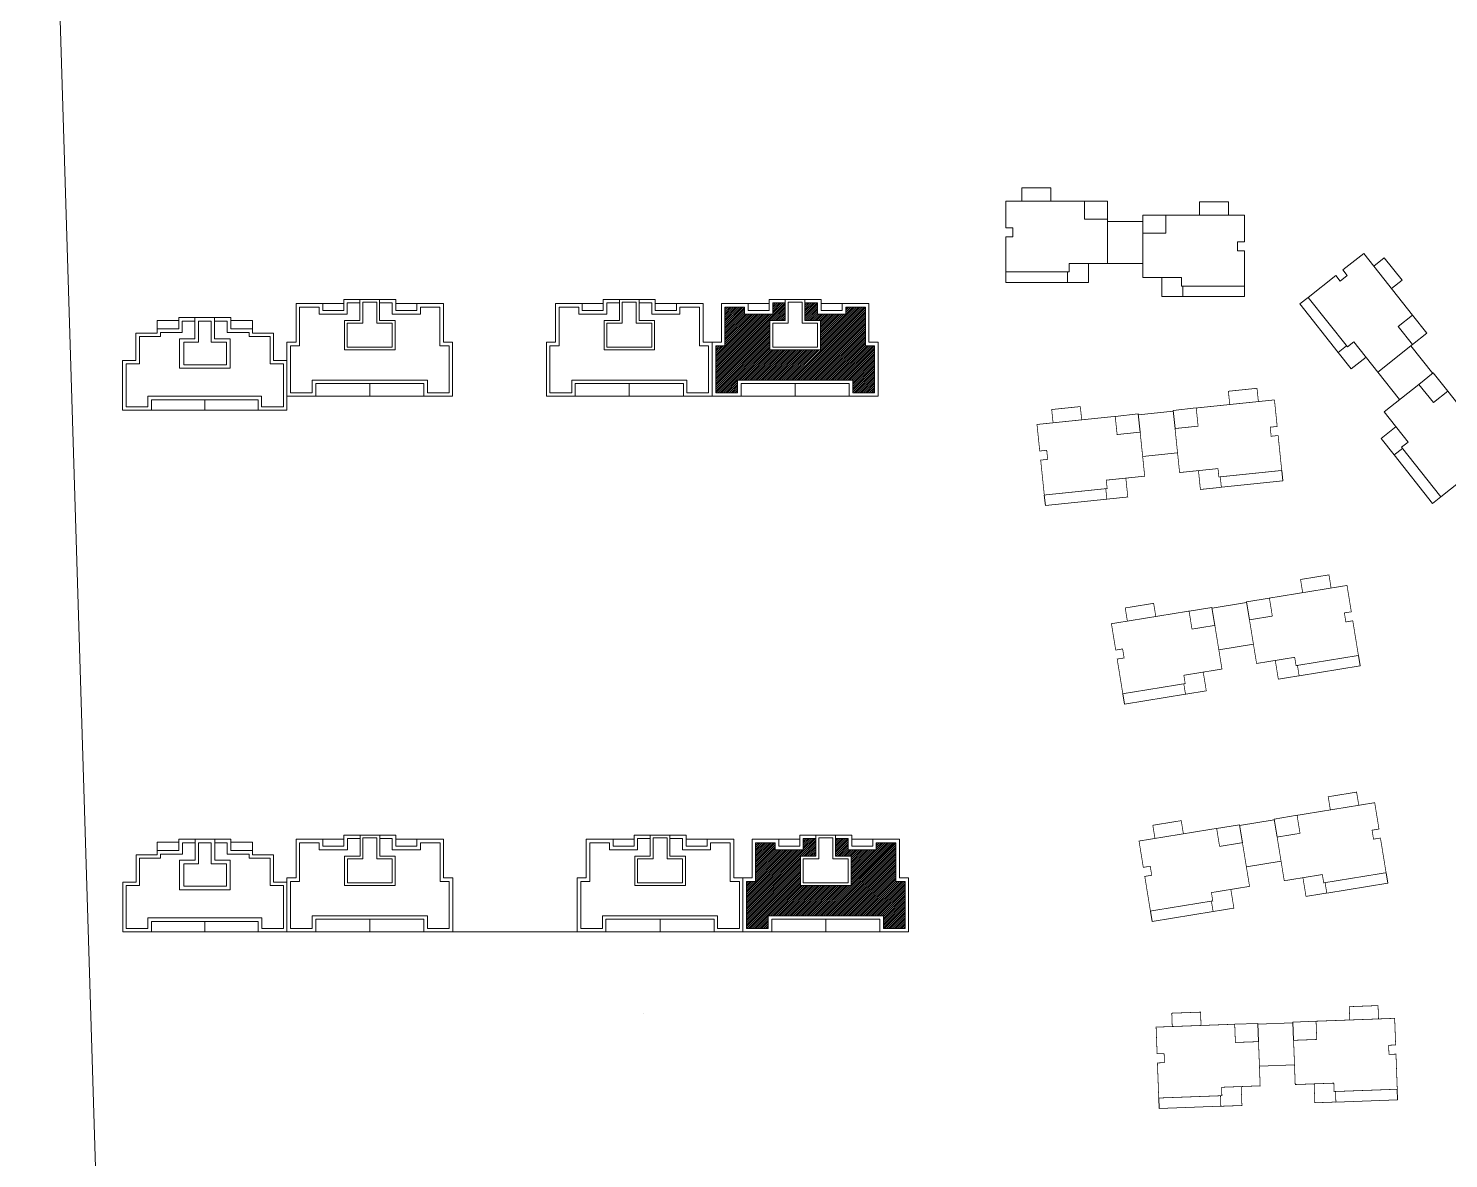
# Model space of a CAD drawing. Extents: x 195225 to 258225, y 4041 to 48538.
# Drawn here: x 198582 to 200604, y 11721 to 13330 of the extents above; entities that cross this region are included whole.
import ezdxf

# ---------------------------------------------------------------- set-up
doc = ezdxf.new("R2010")
doc.units = 0
doc.header["$LTSCALE"] = 1000
doc.header["$MEASUREMENT"] = 0
for name, color, linetype, lineweight in [('140', 2, 'Continuous', 5), ('DingDianTu', 5, 'Continuous', 0), ('s2', 1, 'Continuous', 5)]:
    doc.layers.add(name, color=color, linetype=linetype, lineweight=lineweight)

# ---------------------------------------------------------------- blocks, each defined once
blk = doc.blocks.new('dafasfd')
at = {"layer": 'DingDianTu', "color": 7}
for points in [[(36368038, 16363912), (36371127, 16365074), (36372042, 16362641)], [(36369878, 16352210), (36361642, 16349110), (36361113, 16350514)]]:
    blk.add_lwpolyline(points, dxfattribs=at)
at = {"layer": 'DingDianTu', "color": 7, "const_width": 100}
blk.add_lwpolyline([(36368038, 16363912), (36368954, 16361479), (36372042, 16362641), (36374261, 16356745), (36369114, 16354807), (36369537, 16353684), (36361113, 16350514), (36359352, 16355194), (36360288, 16355546), (36359830, 16356763), (36358894, 16356410), (36357556, 16359967)], close=True, dxfattribs=at)
for points in [[(36363546, 16362221), (36362876, 16363999), (36359039, 16362555), (36359708, 16360777)], [(36371734, 16355794), (36372686, 16353267), (36369878, 16352210), (36369350, 16353614)]]:
    blk.add_lwpolyline(points, dxfattribs=at)
blk = doc.blocks.new('*E58')
at = {"layer": 'DingDianTu', "color": 252, "xscale": 0.001000002024510444, "yscale": 0.001000000163912773, "zscale": 0.001, "rotation": 339.3761177849276}
blk.add_blockref('dafasfd', (22613, -20413), dxfattribs=at)
blk = doc.blocks.new('*E47')
at = {"layer": 'DingDianTu', "color": 7, "xscale": 0.001000002024510444, "yscale": 0.001000000163912773, "zscale": 0.001, "rotation": 339.3761177849276}
blk.add_blockref('dafasfd', (22612.58, -20413.34), dxfattribs=at)
blk = doc.blocks.new('*E46')
at = {"layer": 'DingDianTu', "color": 7, "xscale": 0.001000002024510444, "yscale": 0.001000000163912773, "zscale": 0.001, "rotation": 339.3761177849276}
blk.add_blockref('dafasfd', (22612.58, -20413.34), dxfattribs=at)
blk = doc.blocks.new('*E45')
at = {"layer": 'DingDianTu', "color": 7, "xscale": 0.001000002024510444, "yscale": 0.001000000163912773, "zscale": 0.001, "rotation": 339.3761177849276}
blk.add_blockref('dafasfd', (22612.58, -20413.34), dxfattribs=at)
blk = doc.blocks.new('*E44')
at = {"layer": 'DingDianTu', "color": 7, "xscale": 0.001000002024510444, "yscale": 0.001000000163912773, "zscale": 0.001, "rotation": 339.3761177849276}
blk.add_blockref('dafasfd', (22612.58, -20413.34), dxfattribs=at)
blk = doc.blocks.new('*E43')
at = {"layer": 'DingDianTu', "color": 7, "xscale": 0.001000002024510444, "yscale": 0.001000000163912773, "zscale": 0.001, "rotation": 339.3761177849276}
blk.add_blockref('dafasfd', (22612.58, -20413.34), dxfattribs=at)
blk = doc.blocks.new('*E42')
at = {"layer": 'DingDianTu', "color": 7, "xscale": 0.001000002024510444, "yscale": 0.001000000163912773, "zscale": 0.001, "rotation": 339.3761177849276}
blk.add_blockref('dafasfd', (22612.58, -20413.34), dxfattribs=at)
blk = doc.blocks.new('*E41')
at = {"layer": 'DingDianTu', "color": 7, "xscale": 0.001000002024510444, "yscale": 0.001000000163912773, "zscale": 0.001, "rotation": 339.3761177849276}
blk.add_blockref('dafasfd', (22612.58, -20413.34), dxfattribs=at)
blk = doc.blocks.new('*E40')
at = {"layer": 'DingDianTu', "color": 7, "xscale": 0.001000002024510444, "yscale": 0.001000000163912773, "zscale": 0.001, "rotation": 339.3761177849276}
blk.add_blockref('dafasfd', (22612.58, -20413.34), dxfattribs=at)

msp = doc.modelspace()

# ---------------------------------------------------------------- hatches: boundary and pattern name
at = {"layer": 's2', "linetype": 'ByBlock'}
h = msp.add_hatch(dxfattribs=at)
h.set_pattern_fill('ANSI31', color=256, scale=1.2, style=0)
h.set_pattern_definition([(45, (161748.326, 39799.162), (-1.34703842, 1.34703842), [])])
h.paths.add_polyline_path([(199786.6, 12878), (199773.6, 12878), (199773.6, 12933), (199745.6, 12933), (199745.6, 12923), (199705.6, 12923), (199705.6, 12939), (199687.6, 12939), (199687.6, 12914), (199709.6, 12914), (199709.6, 12872), (199637.6, 12872), (199637.6, 12914), (199659.6, 12914), (199659.6, 12939), (199641.6, 12939), (199641.6, 12923), (199601.6, 12923), (199601.6, 12933), (199573.6, 12933), (199573.6, 12878), (199560.6, 12878), (199560.6, 12811), (199591.6, 12811), (199591.6, 12829), (199673.6, 12829), (199755.6, 12829), (199755.6, 12811), (199786.6, 12811)])
h = msp.add_hatch(dxfattribs=at)
h.set_pattern_fill('ANSI31', color=256, scale=1.2, style=0)
h.set_pattern_definition([(45, (161791.8904, 39036.5065), (-1.34703842, 1.34703842), [])])
h.paths.add_polyline_path([(199830.2, 12115.3), (199817.2, 12115.3), (199817.2, 12170.3), (199789.2, 12170.3), (199789.2, 12160.3), (199749.2, 12160.3), (199749.2, 12176.3), (199731.2, 12176.3), (199731.2, 12151.3), (199753.2, 12151.3), (199753.2, 12109.3), (199681.2, 12109.3), (199681.2, 12151.3), (199703.2, 12151.3), (199703.2, 12176.3), (199685.2, 12176.3), (199685.2, 12160.3), (199645.2, 12160.3), (199645.2, 12170.3), (199617.2, 12170.3), (199617.2, 12115.3), (199604.2, 12115.3), (199604.2, 12048.3), (199635.2, 12048.3), (199635.2, 12066.3), (199717.2, 12066.3), (199799.2, 12066.3), (199799.2, 12048.3), (199830.2, 12048.3)])

# ---------------------------------------------------------------- linework, layer by layer
at = {"layer": '140', "color": 7}
for p, q in [((198581.6, 14804.3), (198719.8, 10332.1)), ((199996.6, 13103), (199996.6, 13084)), ((200037.6, 13103), (199996.6, 13103)), ((200037.6, 13084), (200037.6, 13103)), ((199973.6, 13084), (200085.6, 13084)), ((199973.6, 13046), (199973.6, 13084)), ((200085.6, 13084), (200118.6, 13084)), ((200085.6, 13084), (200085.6, 13058)), ((200118.6, 13084), (200118.6, 13058)), ((200249.6, 13083), (200290.6, 13083)), ((200249.6, 13064), (200249.6, 13083)), ((200290.6, 13083), (200290.6, 13064)), ((199983.6, 13046), (199973.6, 13046)), ((199983.6, 13033), (199983.6, 13046)), ((200085.6, 13058), (200118.6, 13058)), ((200118.6, 13058), (200118.6, 12995)), ((200168.6, 13055), (200118.6, 13055)), ((200168.6, 13064), (200168.6, 13038)), ((200201.6, 13064), (200168.6, 13064)), ((200313.6, 13064), (200201.6, 13064)), ((200201.6, 13064), (200201.6, 13038)), ((200313.6, 13026), (200313.6, 13064)), ((199973.6, 13033), (199983.6, 13033)), ((199973.6, 12983), (199973.6, 13033)), ((200168.6, 13038), (200168.6, 12975)), ((200201.6, 13038), (200168.6, 13038)), ((200303.6, 13026), (200313.6, 13026)), ((200303.6, 13013), (200303.6, 13026)), ((200313.6, 13013), (200303.6, 13013)), ((200313.6, 12963), (200313.6, 13013)), ((200453.6, 12985.9), (200483.4, 13009.5)), ((200483.4, 13009.5), (200552.9, 12921.6)), ((200063.6, 12995), (200063.6, 12983)), ((200118.6, 12995), (200063.6, 12995)), ((200091.6, 12995), (200091.6, 12968)), ((200168.6, 12995), (200118.6, 12995)), ((200459.8, 12978), (200453.6, 12985.9)), ((200512.5, 13003.2), (200497.6, 12991.4)), ((200538, 12971.1), (200512.5, 13003.2)), ((199973.6, 12968), (199973.6, 12983)), ((200063.6, 12983), (199973.6, 12983)), ((200061.6, 12968), (199973.6, 12968)), ((200061.6, 12968), (200061.6, 12983)), ((200091.6, 12968), (200061.6, 12968)), ((200168.6, 12975), (200223.6, 12975)), ((200195.6, 12975), (200195.6, 12948)), ((200223.6, 12975), (200223.6, 12963)), ((200404.2, 12946.8), (200443.4, 12977.8)), ((200443.4, 12977.8), (200449.6, 12970)), ((200449.6, 12970), (200459.8, 12978)), ((200523.1, 12959.3), (200538, 12971.1)), ((200195.6, 12948), (200225.6, 12948)), ((200223.6, 12963), (200313.6, 12963)), ((200225.6, 12948), (200225.6, 12963)), ((200225.6, 12948), (200313.6, 12948)), ((200313.6, 12948), (200313.6, 12963)), ((200392.4, 12937.5), (200404.2, 12946.8)), ((200460, 12876.2), (200404.2, 12946.8)), ((198962.8, 12883), (198962.8, 12938)), ((198962.8, 12938), (199000.8, 12938)), ((198967.8, 12878), (198967.8, 12933)), ((198967.8, 12933), (198995.8, 12933)), ((198995.8, 12933), (198995.8, 12923)), ((198998.8, 12938), (199000.8, 12938)), ((199000.8, 12938), (199000.8, 12928)), ((199000.8, 12938), (199030.8, 12938)), ((199000.8, 12928), (199030.8, 12928)), ((199030.8, 12928), (199030.8, 12944)), ((199030.8, 12944), (199104.8, 12944)), ((199035.8, 12923), (199035.8, 12939)), ((199035.8, 12939), (199053.8, 12939)), ((199053.8, 12944), (199053.8, 12914)), ((199057.8, 12940), (199057.8, 12910)), ((199077.8, 12940), (199057.8, 12940)), ((199077.8, 12910), (199077.8, 12940)), ((199081.8, 12914), (199081.8, 12944)), ((199081.8, 12939), (199099.8, 12939)), ((199099.8, 12939), (199099.8, 12923)), ((199104.8, 12944), (199104.8, 12928)), ((199134.8, 12938), (199104.8, 12938)), ((199104.8, 12928), (199134.8, 12928)), ((199134.8, 12928), (199134.8, 12938)), ((199134.8, 12938), (199172.8, 12938)), ((199139.8, 12923), (199139.8, 12933)), ((199139.8, 12933), (199167.8, 12933)), ((199167.8, 12933), (199167.8, 12878)), ((199172.8, 12938), (199172.8, 12883)), ((199332.4, 12883), (199332.4, 12938)), ((199332.4, 12938), (199370.4, 12938)), ((199337.4, 12878), (199337.4, 12933)), ((199337.4, 12933), (199365.4, 12933)), ((199365.4, 12933), (199365.4, 12923)), ((199368.4, 12938), (199370.4, 12938)), ((199370.4, 12938), (199370.4, 12928)), ((199370.4, 12938), (199400.4, 12938)), ((199370.4, 12928), (199400.4, 12928)), ((199400.4, 12928), (199400.4, 12944)), ((199400.4, 12944), (199474.4, 12944)), ((199405.4, 12923), (199405.4, 12939)), ((199405.4, 12939), (199423.4, 12939)), ((199423.4, 12944), (199423.4, 12914)), ((199427.4, 12940), (199427.4, 12910)), ((199447.4, 12940), (199427.4, 12940)), ((199447.4, 12910), (199447.4, 12940)), ((199451.4, 12914), (199451.4, 12944)), ((199451.4, 12939), (199469.4, 12939)), ((199469.4, 12939), (199469.4, 12923)), ((199474.4, 12944), (199474.4, 12928)), ((199504.4, 12938), (199474.4, 12938)), ((199474.4, 12928), (199504.4, 12928)), ((199504.4, 12928), (199504.4, 12938)), ((199504.4, 12938), (199542.4, 12938)), ((199509.4, 12923), (199509.4, 12933)), ((199509.4, 12933), (199537.4, 12933)), ((199537.4, 12933), (199537.4, 12878)), ((199542.4, 12938), (199542.4, 12883)), ((199568.6, 12883), (199568.6, 12938)), ((199568.6, 12938), (199606.6, 12938)), ((199573.6, 12878), (199573.6, 12933)), ((199573.6, 12933), (199601.6, 12933)), ((199601.6, 12933), (199601.6, 12923)), ((199604.6, 12938), (199606.6, 12938)), ((199606.6, 12938), (199606.6, 12928)), ((199606.6, 12938), (199636.6, 12938)), ((199606.6, 12928), (199636.6, 12928)), ((199636.6, 12928), (199636.6, 12944)), ((199636.6, 12944), (199710.6, 12944)), ((199641.6, 12923), (199641.6, 12939)), ((199641.6, 12939), (199659.6, 12939)), ((199659.6, 12944), (199659.6, 12914)), ((199663.6, 12940), (199663.6, 12910)), ((199683.6, 12940), (199663.6, 12940)), ((199683.6, 12910), (199683.6, 12940)), ((199687.6, 12914), (199687.6, 12944)), ((199687.6, 12939), (199705.6, 12939)), ((199705.6, 12939), (199705.6, 12923)), ((199710.6, 12944), (199710.6, 12928)), ((199740.6, 12938), (199710.6, 12938)), ((199710.6, 12928), (199740.6, 12928)), ((199740.6, 12928), (199740.6, 12938)), ((199740.6, 12938), (199778.6, 12938)), ((199745.6, 12923), (199745.6, 12933)), ((199745.6, 12933), (199773.6, 12933)), ((199773.6, 12933), (199773.6, 12878)), ((199778.6, 12938), (199778.6, 12883)), ((200447, 12868.5), (200392.4, 12937.5)), ((198764.8, 12902), (198764.8, 12914)), ((198764.8, 12914), (198795.8, 12914)), ((198795.8, 12918), (198795.8, 12902)), ((198869.8, 12918), (198795.8, 12918)), ((198818.8, 12913), (198800.8, 12913)), ((198800.8, 12913), (198800.8, 12897)), ((198818.8, 12918), (198818.8, 12889)), ((198823.8, 12913), (198823.8, 12883)), ((198841.8, 12913), (198823.8, 12913)), ((198841.8, 12883), (198841.8, 12913)), ((198846.8, 12888), (198846.8, 12918)), ((198864.8, 12913), (198846.8, 12913)), ((198864.8, 12897), (198864.8, 12913)), ((198869.8, 12902), (198869.8, 12918)), ((198900.8, 12914), (198869.8, 12914)), ((198900.8, 12902), (198900.8, 12914)), ((198995.8, 12923), (199035.8, 12923)), ((199053.8, 12914), (199031.8, 12914)), ((199031.8, 12914), (199031.8, 12872)), ((199057.8, 12910), (199035.8, 12910)), ((199035.8, 12910), (199035.8, 12876)), ((199099.8, 12910), (199077.8, 12910)), ((199103.8, 12914), (199081.8, 12914)), ((199099.8, 12923), (199139.8, 12923)), ((199099.8, 12876), (199099.8, 12910)), ((199103.8, 12872), (199103.8, 12914)), ((199365.4, 12923), (199405.4, 12923)), ((199423.4, 12914), (199401.4, 12914)), ((199401.4, 12914), (199401.4, 12872)), ((199427.4, 12910), (199405.4, 12910)), ((199405.4, 12910), (199405.4, 12876)), ((199469.4, 12910), (199447.4, 12910)), ((199473.4, 12914), (199451.4, 12914)), ((199469.4, 12923), (199509.4, 12923)), ((199469.4, 12876), (199469.4, 12910)), ((199473.4, 12872), (199473.4, 12914)), ((199601.6, 12923), (199641.6, 12923)), ((199659.6, 12914), (199637.6, 12914)), ((199637.6, 12914), (199637.6, 12872)), ((199663.6, 12910), (199641.6, 12910)), ((199641.6, 12910), (199641.6, 12876)), ((199705.6, 12910), (199683.6, 12910)), ((199709.6, 12914), (199687.6, 12914)), ((199705.6, 12923), (199745.6, 12923)), ((199705.6, 12876), (199705.6, 12910)), ((199709.6, 12872), (199709.6, 12914)), ((200552.9, 12921.6), (200532.5, 12905.5)), ((200532.5, 12905.5), (200552.9, 12879.6)), ((200552.9, 12921.6), (200573.3, 12895.7)), ((198764.8, 12896), (198734.8, 12896)), ((198734.8, 12896), (198734.8, 12857)), ((198769.8, 12891), (198739.8, 12891)), ((198739.8, 12891), (198739.8, 12852)), ((198795.8, 12902), (198764.8, 12902)), ((198764.8, 12902), (198764.8, 12896)), ((198800.8, 12897), (198769.8, 12897)), ((198769.8, 12897), (198769.8, 12891)), ((198797.8, 12888), (198796.8, 12888)), ((198796.8, 12888), (198796.8, 12847)), ((198818.8, 12888), (198797.8, 12888)), ((198818.8, 12889), (198818.8, 12888)), ((198847.8, 12888), (198846.8, 12888)), ((198868.8, 12888), (198847.8, 12888)), ((198895.8, 12897), (198864.8, 12897)), ((198868.8, 12887), (198868.8, 12888)), ((198868.8, 12846), (198868.8, 12887)), ((198900.8, 12902), (198869.8, 12902)), ((198895.8, 12891), (198895.8, 12897)), ((198925.8, 12891), (198895.8, 12891)), ((198900.8, 12896), (198900.8, 12902)), ((198930.8, 12896), (198900.8, 12896)), ((198925.8, 12852), (198925.8, 12891)), ((198930.8, 12857), (198930.8, 12896)), ((200573.3, 12895.7), (200552.9, 12879.6)), ((198823.8, 12883), (198802.8, 12883)), ((198802.8, 12883), (198802.8, 12851)), ((198863.8, 12883), (198841.8, 12883)), ((198863.8, 12851), (198863.8, 12883)), ((198949.8, 12806), (198949.8, 12883)), ((198949.8, 12883), (198962.8, 12883)), ((198954.8, 12811), (198954.8, 12878)), ((198954.8, 12878), (198967.8, 12878)), ((199031.8, 12873), (199031.8, 12872)), ((199031.8, 12872), (199103.8, 12872)), ((199035.8, 12876), (199099.8, 12876)), ((199102.8, 12872), (199103.8, 12872)), ((199167.8, 12878), (199180.8, 12878)), ((199172.8, 12883), (199185.8, 12883)), ((199180.8, 12878), (199180.8, 12811)), ((199185.8, 12883), (199185.8, 12806)), ((199319.4, 12806), (199319.4, 12883)), ((199319.4, 12883), (199332.4, 12883)), ((199324.4, 12811), (199324.4, 12878)), ((199324.4, 12878), (199337.4, 12878)), ((199401.4, 12873), (199401.4, 12872)), ((199401.4, 12872), (199473.4, 12872)), ((199405.4, 12876), (199469.4, 12876)), ((199472.4, 12872), (199473.4, 12872)), ((199537.4, 12878), (199550.4, 12878)), ((199542.4, 12883), (199555.4, 12883)), ((199550.4, 12878), (199550.4, 12811)), ((199555.4, 12883), (199555.4, 12806)), ((199555.6, 12806), (199555.6, 12883)), ((199555.6, 12883), (199568.6, 12883)), ((199560.6, 12811), (199560.6, 12878)), ((199560.6, 12878), (199573.6, 12878)), ((199637.6, 12873), (199637.6, 12872)), ((199637.6, 12872), (199709.6, 12872)), ((199641.6, 12876), (199705.6, 12876)), ((199708.6, 12872), (199709.6, 12872)), ((199773.6, 12878), (199786.6, 12878)), ((199778.6, 12883), (199791.6, 12883)), ((199786.6, 12878), (199786.6, 12811)), ((199791.6, 12883), (199791.6, 12806)), ((200447, 12868.5), (200458.8, 12877.8)), ((200465.6, 12845), (200447, 12868.5)), ((200469.4, 12883.7), (200460, 12876.2)), ((200503.5, 12840.5), (200469.4, 12883.7)), ((200552.9, 12879.6), (200503.5, 12840.5)), ((200550.6, 12877.7), (200581.6, 12838.5)), ((198734.8, 12857), (198715.8, 12857)), ((198715.8, 12857), (198715.8, 12786)), ((198739.8, 12852), (198720.8, 12852)), ((198720.8, 12852), (198720.8, 12791)), ((198796.8, 12847), (198796.8, 12846)), ((198796.8, 12846), (198867.8, 12846)), ((198802.8, 12851), (198863.8, 12851)), ((198867.8, 12846), (198868.8, 12846)), ((198944.8, 12852), (198925.8, 12852)), ((198949.8, 12857), (198930.8, 12857)), ((198944.8, 12791), (198944.8, 12852)), ((198949.8, 12786), (198949.8, 12857)), ((200486.8, 12861.7), (200465.6, 12845)), ((199067.8, 12829), (198985.8, 12829)), ((198985.8, 12829), (198985.8, 12811)), ((199067.8, 12824), (198990.8, 12824)), ((198990.8, 12824), (198990.8, 12806)), ((199149.8, 12829), (199067.8, 12829)), ((199144.8, 12824), (199067.8, 12824)), ((199067.8, 12824), (199067.8, 12806)), ((199144.8, 12806), (199144.8, 12824)), ((199149.8, 12811), (199149.8, 12829)), ((199437.4, 12829), (199355.4, 12829)), ((199355.4, 12829), (199355.4, 12811)), ((199437.4, 12824), (199360.4, 12824)), ((199360.4, 12824), (199360.4, 12806)), ((199519.4, 12829), (199437.4, 12829)), ((199514.4, 12824), (199437.4, 12824)), ((199437.4, 12824), (199437.4, 12806)), ((199514.4, 12806), (199514.4, 12824)), ((199519.4, 12811), (199519.4, 12829)), ((199673.6, 12829), (199591.6, 12829)), ((199591.6, 12829), (199591.6, 12811)), ((199673.6, 12824), (199596.6, 12824)), ((199596.6, 12824), (199596.6, 12806)), ((199755.6, 12829), (199673.6, 12829)), ((199750.6, 12824), (199673.6, 12824)), ((199673.6, 12824), (199673.6, 12806)), ((199750.6, 12806), (199750.6, 12824)), ((199755.6, 12811), (199755.6, 12829)), ((200503.5, 12840.5), (200534.5, 12801.3)), ((200582.4, 12839.2), (200562, 12823)), ((200602.9, 12813.3), (200582.4, 12839.2)), ((198751.8, 12791), (198751.8, 12806)), ((198751.8, 12806), (198913.8, 12806)), ((198913.8, 12806), (198913.8, 12791)), ((198990.8, 12806), (198949.8, 12806)), ((198985.8, 12811), (198954.8, 12811)), ((199067.8, 12806), (198990.8, 12806)), ((199067.8, 12806), (199144.8, 12806)), ((199185.8, 12806), (199144.8, 12806)), ((199180.8, 12811), (199149.8, 12811)), ((199360.4, 12806), (199319.4, 12806)), ((199355.4, 12811), (199324.4, 12811)), ((199437.4, 12806), (199360.4, 12806)), ((199437.4, 12806), (199514.4, 12806)), ((199555.4, 12806), (199514.4, 12806)), ((199550.4, 12811), (199519.4, 12811)), ((199596.6, 12806), (199555.6, 12806)), ((199591.6, 12811), (199560.6, 12811)), ((199673.6, 12806), (199596.6, 12806)), ((199673.6, 12806), (199750.6, 12806)), ((199791.6, 12806), (199750.6, 12806)), ((199786.6, 12811), (199755.6, 12811)), ((200562, 12823), (200512.6, 12783.9)), ((200582.5, 12797.1), (200562, 12823)), ((200602.9, 12813.3), (200582.5, 12797.1)), ((200672.3, 12725.4), (200602.9, 12813.3)), ((198715.8, 12786), (198756.8, 12786)), ((198720.8, 12791), (198751.8, 12791)), ((198756.8, 12786), (198756.8, 12801)), ((198756.8, 12801), (198908.8, 12801)), ((198756.8, 12786), (198908.8, 12786)), ((198832.8, 12801), (198832.8, 12786)), ((198908.8, 12801), (198908.8, 12786)), ((198908.8, 12786), (198949.8, 12786)), ((198913.8, 12791), (198944.8, 12791)), ((200212.1, 12785), (200162.4, 12779.8)), ((200512.6, 12783.9), (200546.7, 12740.8)), ((200529.3, 12762.8), (200508.2, 12746)), ((200508.2, 12746), (200526.8, 12722.5)), ((200218.3, 12725.3), (200168.5, 12720.1)), ((200526.8, 12722.5), (200538.5, 12731.8)), ((200526.8, 12722.5), (200581.4, 12653.5)), ((200546.7, 12740.8), (200537.3, 12733.4)), ((200537.3, 12733.4), (200593.1, 12662.8)), ((200593.1, 12662.8), (200632.3, 12693.8)), ((200581.4, 12653.5), (200593.1, 12662.8)), ((200316.6, 12512.5), (200267.3, 12504.4)), ((200326.3, 12453.3), (200276.9, 12445.2)), ((200356, 12203.1), (200306.6, 12195.1)), ((199030.9, 12165.3), (199030.9, 12181.3)), ((199030.9, 12181.3), (199104.9, 12181.3)), ((199035.9, 12160.3), (199035.9, 12176.3)), ((199035.9, 12176.3), (199053.9, 12176.3)), ((199053.9, 12181.3), (199053.9, 12151.3)), ((199057.9, 12177.3), (199057.9, 12147.3)), ((199077.9, 12177.3), (199057.9, 12177.3)), ((199077.9, 12147.3), (199077.9, 12177.3)), ((199081.9, 12151.3), (199081.9, 12181.3)), ((199081.9, 12176.3), (199099.9, 12176.3)), ((199099.9, 12176.3), (199099.9, 12160.3)), ((199104.9, 12181.3), (199104.9, 12165.3)), ((199444.2, 12165.3), (199444.2, 12181.3)), ((199444.2, 12181.3), (199518.2, 12181.3)), ((199449.2, 12160.3), (199449.2, 12176.3)), ((199449.2, 12176.3), (199467.2, 12176.3)), ((199467.2, 12181.3), (199467.2, 12151.3)), ((199471.2, 12177.3), (199471.2, 12147.3)), ((199491.2, 12177.3), (199471.2, 12177.3)), ((199491.2, 12147.3), (199491.2, 12177.3)), ((199495.2, 12151.3), (199495.2, 12181.3)), ((199495.2, 12176.3), (199513.2, 12176.3)), ((199513.2, 12176.3), (199513.2, 12160.3)), ((199518.2, 12181.3), (199518.2, 12165.3)), ((199680.2, 12165.3), (199680.2, 12181.3)), ((199680.2, 12181.3), (199754.2, 12181.3)), ((199685.2, 12160.3), (199685.2, 12176.3)), ((199685.2, 12176.3), (199703.2, 12176.3)), ((199703.2, 12181.3), (199703.2, 12151.3)), ((199707.2, 12177.3), (199707.2, 12147.3)), ((199727.2, 12177.3), (199707.2, 12177.3)), ((199727.2, 12147.3), (199727.2, 12177.3)), ((199731.2, 12151.3), (199731.2, 12181.3)), ((199731.2, 12176.3), (199749.2, 12176.3)), ((199749.2, 12176.3), (199749.2, 12160.3)), ((199754.2, 12181.3), (199754.2, 12165.3)), ((198764.9, 12159.3), (198764.9, 12171.3)), ((198764.9, 12171.3), (198795.9, 12171.3)), ((198795.9, 12159.3), (198764.9, 12159.3)), ((198764.9, 12159.3), (198764.9, 12153.3)), ((198795.9, 12175.3), (198795.9, 12159.3)), ((198869.9, 12175.3), (198795.9, 12175.3)), ((198818.9, 12170.3), (198800.9, 12170.3)), ((198800.9, 12170.3), (198800.9, 12154.3)), ((198818.9, 12175.3), (198818.9, 12146.3)), ((198823.9, 12170.3), (198823.9, 12140.3)), ((198841.9, 12170.3), (198823.9, 12170.3)), ((198841.9, 12140.3), (198841.9, 12170.3)), ((198846.9, 12145.3), (198846.9, 12175.3)), ((198864.9, 12170.3), (198846.9, 12170.3)), ((198864.9, 12154.3), (198864.9, 12170.3)), ((198869.9, 12159.3), (198869.9, 12175.3)), ((198900.9, 12171.3), (198869.9, 12171.3)), ((198900.9, 12159.3), (198869.9, 12159.3)), ((198900.9, 12159.3), (198900.9, 12171.3)), ((198900.9, 12153.3), (198900.9, 12159.3)), ((198962.9, 12120.3), (198962.9, 12175.3)), ((198962.9, 12175.3), (199000.9, 12175.3)), ((198967.9, 12115.3), (198967.9, 12170.3)), ((198967.9, 12170.3), (198995.9, 12170.3)), ((198995.9, 12170.3), (198995.9, 12160.3)), ((198995.9, 12160.3), (199035.9, 12160.3)), ((198998.9, 12175.3), (199000.9, 12175.3)), ((199000.9, 12175.3), (199000.9, 12165.3)), ((199000.9, 12175.3), (199030.9, 12175.3)), ((199000.9, 12165.3), (199030.9, 12165.3)), ((199099.9, 12160.3), (199139.9, 12160.3)), ((199134.9, 12175.3), (199104.9, 12175.3)), ((199104.9, 12165.3), (199134.9, 12165.3)), ((199134.9, 12165.3), (199134.9, 12175.3)), ((199134.9, 12175.3), (199172.9, 12175.3)), ((199139.9, 12160.3), (199139.9, 12170.3)), ((199139.9, 12170.3), (199167.9, 12170.3)), ((199167.9, 12170.3), (199167.9, 12115.3)), ((199172.9, 12175.3), (199172.9, 12120.3)), ((199376.2, 12120.3), (199376.2, 12175.3)), ((199376.2, 12175.3), (199414.2, 12175.3)), ((199381.2, 12115.3), (199381.2, 12170.3)), ((199381.2, 12170.3), (199409.2, 12170.3)), ((199409.2, 12170.3), (199409.2, 12160.3)), ((199409.2, 12160.3), (199449.2, 12160.3)), ((199412.2, 12175.3), (199414.2, 12175.3)), ((199414.2, 12175.3), (199414.2, 12165.3)), ((199414.2, 12175.3), (199444.2, 12175.3)), ((199414.2, 12165.3), (199444.2, 12165.3)), ((199513.2, 12160.3), (199553.2, 12160.3)), ((199548.2, 12175.3), (199518.2, 12175.3)), ((199518.2, 12165.3), (199548.2, 12165.3)), ((199548.2, 12165.3), (199548.2, 12175.3)), ((199548.2, 12175.3), (199586.2, 12175.3)), ((199553.2, 12160.3), (199553.2, 12170.3)), ((199553.2, 12170.3), (199581.2, 12170.3)), ((199581.2, 12170.3), (199581.2, 12115.3)), ((199586.2, 12175.3), (199586.2, 12120.3)), ((199612.2, 12120.3), (199612.2, 12175.3)), ((199612.2, 12175.3), (199650.2, 12175.3)), ((199617.2, 12115.3), (199617.2, 12170.3)), ((199617.2, 12170.3), (199645.2, 12170.3)), ((199645.2, 12170.3), (199645.2, 12160.3)), ((199645.2, 12160.3), (199685.2, 12160.3)), ((199648.2, 12175.3), (199650.2, 12175.3)), ((199650.2, 12175.3), (199650.2, 12165.3)), ((199650.2, 12175.3), (199680.2, 12175.3)), ((199650.2, 12165.3), (199680.2, 12165.3)), ((199749.2, 12160.3), (199789.2, 12160.3)), ((199784.2, 12175.3), (199754.2, 12175.3)), ((199754.2, 12165.3), (199784.2, 12165.3)), ((199784.2, 12165.3), (199784.2, 12175.3)), ((199784.2, 12175.3), (199822.2, 12175.3)), ((199789.2, 12160.3), (199789.2, 12170.3)), ((199789.2, 12170.3), (199817.2, 12170.3)), ((199817.2, 12170.3), (199817.2, 12115.3)), ((199822.2, 12175.3), (199822.2, 12120.3)), ((198764.9, 12153.3), (198734.9, 12153.3)), ((198734.9, 12153.3), (198734.9, 12114.3)), ((198769.9, 12148.3), (198739.9, 12148.3)), ((198739.9, 12148.3), (198739.9, 12109.3)), ((198800.9, 12154.3), (198769.9, 12154.3)), ((198769.9, 12154.3), (198769.9, 12148.3)), ((198797.9, 12145.3), (198796.9, 12145.3)), ((198796.9, 12145.3), (198796.9, 12104.3)), ((198818.9, 12145.3), (198797.9, 12145.3)), ((198823.9, 12140.3), (198802.9, 12140.3)), ((198802.9, 12140.3), (198802.9, 12108.3)), ((198818.9, 12146.3), (198818.9, 12145.3)), ((198863.9, 12140.3), (198841.9, 12140.3)), ((198847.9, 12145.3), (198846.9, 12145.3)), ((198868.9, 12145.3), (198847.9, 12145.3)), ((198863.9, 12108.3), (198863.9, 12140.3)), ((198895.9, 12154.3), (198864.9, 12154.3)), ((198868.9, 12144.3), (198868.9, 12145.3)), ((198868.9, 12103.3), (198868.9, 12144.3)), ((198895.9, 12148.3), (198895.9, 12154.3)), ((198925.9, 12148.3), (198895.9, 12148.3)), ((198930.9, 12153.3), (198900.9, 12153.3)), ((198925.9, 12109.3), (198925.9, 12148.3)), ((198930.9, 12114.3), (198930.9, 12153.3)), ((199053.9, 12151.3), (199031.9, 12151.3)), ((199031.9, 12151.3), (199031.9, 12109.3)), ((199057.9, 12147.3), (199035.9, 12147.3)), ((199035.9, 12147.3), (199035.9, 12113.3)), ((199099.9, 12147.3), (199077.9, 12147.3)), ((199103.9, 12151.3), (199081.9, 12151.3)), ((199099.9, 12113.3), (199099.9, 12147.3)), ((199103.9, 12109.3), (199103.9, 12151.3)), ((199467.2, 12151.3), (199445.2, 12151.3)), ((199445.2, 12151.3), (199445.2, 12109.3)), ((199471.2, 12147.3), (199449.2, 12147.3)), ((199449.2, 12147.3), (199449.2, 12113.3)), ((199513.2, 12147.3), (199491.2, 12147.3)), ((199517.2, 12151.3), (199495.2, 12151.3)), ((199513.2, 12113.3), (199513.2, 12147.3)), ((199517.2, 12109.3), (199517.2, 12151.3)), ((199703.2, 12151.3), (199681.2, 12151.3)), ((199681.2, 12151.3), (199681.2, 12109.3)), ((199707.2, 12147.3), (199685.2, 12147.3)), ((199685.2, 12147.3), (199685.2, 12113.3)), ((199749.2, 12147.3), (199727.2, 12147.3)), ((199753.2, 12151.3), (199731.2, 12151.3)), ((199749.2, 12113.3), (199749.2, 12147.3)), ((199753.2, 12109.3), (199753.2, 12151.3)), ((200365.6, 12143.9), (200316.3, 12135.9)), ((198949.9, 12043.3), (198949.9, 12120.3)), ((198949.9, 12120.3), (198962.9, 12120.3)), ((198954.9, 12048.3), (198954.9, 12115.3)), ((198954.9, 12115.3), (198967.9, 12115.3)), ((199167.9, 12115.3), (199180.9, 12115.3)), ((199172.9, 12120.3), (199185.9, 12120.3)), ((199180.9, 12115.3), (199180.9, 12048.3)), ((199185.9, 12120.3), (199185.9, 12043.3)), ((199363.2, 12043.3), (199363.2, 12120.3)), ((199363.2, 12120.3), (199376.2, 12120.3)), ((199368.2, 12048.3), (199368.2, 12115.3)), ((199368.2, 12115.3), (199381.2, 12115.3)), ((199581.2, 12115.3), (199594.2, 12115.3)), ((199586.2, 12120.3), (199599.2, 12120.3)), ((199594.2, 12115.3), (199594.2, 12048.3)), ((199599.2, 12043.3), (199599.2, 12120.3)), ((199599.2, 12120.3), (199612.2, 12120.3)), ((199599.2, 12120.3), (199599.2, 12043.3)), ((199604.2, 12048.3), (199604.2, 12115.3)), ((199604.2, 12115.3), (199617.2, 12115.3)), ((199817.2, 12115.3), (199830.2, 12115.3)), ((199822.2, 12120.3), (199835.2, 12120.3)), ((199830.2, 12115.3), (199830.2, 12048.3)), ((199835.2, 12120.3), (199835.2, 12043.3)), ((198734.9, 12114.3), (198715.9, 12114.3)), ((198715.9, 12114.3), (198715.9, 12043.3)), ((198739.9, 12109.3), (198720.9, 12109.3)), ((198720.9, 12109.3), (198720.9, 12048.3)), ((198796.9, 12104.3), (198796.9, 12103.3)), ((198796.9, 12103.3), (198867.9, 12103.3)), ((198802.9, 12108.3), (198863.9, 12108.3)), ((198867.9, 12103.3), (198868.9, 12103.3)), ((198944.9, 12109.3), (198925.9, 12109.3)), ((198949.9, 12114.3), (198930.9, 12114.3)), ((198944.9, 12048.3), (198944.9, 12109.3)), ((198949.9, 12043.3), (198949.9, 12114.3)), ((199031.9, 12110.3), (199031.9, 12109.3)), ((199031.9, 12109.3), (199103.9, 12109.3)), ((199035.9, 12113.3), (199099.9, 12113.3)), ((199102.9, 12109.3), (199103.9, 12109.3)), ((199445.2, 12110.3), (199445.2, 12109.3)), ((199445.2, 12109.3), (199517.2, 12109.3)), ((199449.2, 12113.3), (199513.2, 12113.3)), ((199516.2, 12109.3), (199517.2, 12109.3)), ((199681.2, 12110.3), (199681.2, 12109.3)), ((199681.2, 12109.3), (199753.2, 12109.3)), ((199685.2, 12113.3), (199749.2, 12113.3)), ((199752.2, 12109.3), (199753.2, 12109.3)), ((198751.9, 12048.3), (198751.9, 12063.3)), ((198751.9, 12063.3), (198913.9, 12063.3)), ((198756.9, 12043.3), (198756.9, 12058.3)), ((198756.9, 12058.3), (198908.9, 12058.3)), ((198832.9, 12058.3), (198832.9, 12043.3)), ((198908.9, 12058.3), (198908.9, 12043.3)), ((198913.9, 12063.3), (198913.9, 12048.3)), ((199067.9, 12066.3), (198985.9, 12066.3)), ((198985.9, 12066.3), (198985.9, 12048.3)), ((199067.9, 12061.3), (198990.9, 12061.3)), ((198990.9, 12061.3), (198990.9, 12043.3)), ((199149.9, 12066.3), (199067.9, 12066.3)), ((199144.9, 12061.3), (199067.9, 12061.3)), ((199067.9, 12061.3), (199067.9, 12043.3)), ((199144.9, 12043.3), (199144.9, 12061.3)), ((199149.9, 12048.3), (199149.9, 12066.3)), ((199481.2, 12066.3), (199399.2, 12066.3)), ((199399.2, 12066.3), (199399.2, 12048.3)), ((199481.2, 12061.3), (199404.2, 12061.3)), ((199404.2, 12061.3), (199404.2, 12043.3)), ((199563.2, 12066.3), (199481.2, 12066.3)), ((199558.2, 12061.3), (199481.2, 12061.3)), ((199481.2, 12061.3), (199481.2, 12043.3)), ((199558.2, 12043.3), (199558.2, 12061.3)), ((199563.2, 12048.3), (199563.2, 12066.3)), ((199717.2, 12066.3), (199635.2, 12066.3)), ((199635.2, 12066.3), (199635.2, 12048.3)), ((199717.2, 12061.3), (199640.2, 12061.3)), ((199640.2, 12061.3), (199640.2, 12043.3)), ((199799.2, 12066.3), (199717.2, 12066.3)), ((199794.2, 12061.3), (199717.2, 12061.3)), ((199717.2, 12061.3), (199717.2, 12043.3)), ((199794.2, 12043.3), (199794.2, 12061.3)), ((199799.2, 12048.3), (199799.2, 12066.3)), ((198715.9, 12043.3), (198756.9, 12043.3)), ((198720.9, 12048.3), (198751.9, 12048.3)), ((198756.9, 12043.3), (198908.9, 12043.3)), ((198908.9, 12043.3), (198949.9, 12043.3)), ((198913.9, 12048.3), (198944.9, 12048.3)), ((198990.9, 12043.3), (198949.9, 12043.3)), ((198985.9, 12048.3), (198954.9, 12048.3)), ((199067.9, 12043.3), (198990.9, 12043.3)), ((199067.9, 12043.3), (199144.9, 12043.3)), ((199185.9, 12043.3), (199144.9, 12043.3)), ((199180.9, 12048.3), (199149.9, 12048.3)), ((199185.9, 12043.3), (199817.9, 12043.3)), ((199404.2, 12043.3), (199363.2, 12043.3)), ((199399.2, 12048.3), (199368.2, 12048.3)), ((199481.2, 12043.3), (199404.2, 12043.3)), ((199481.2, 12043.3), (199558.2, 12043.3)), ((199599.2, 12043.3), (199558.2, 12043.3)), ((199594.2, 12048.3), (199563.2, 12048.3)), ((199640.2, 12043.3), (199599.2, 12043.3)), ((199635.2, 12048.3), (199604.2, 12048.3)), ((199717.2, 12043.3), (199640.2, 12043.3)), ((199717.2, 12043.3), (199794.2, 12043.3)), ((199835.2, 12043.3), (199794.2, 12043.3)), ((199830.2, 12048.3), (199799.2, 12048.3)), ((200382.6, 11914), (200332.6, 11912.2)), ((200384.8, 11854.1), (200334.8, 11852.2))]:
    msp.add_line(p, q, dxfattribs=at)

# ---------------------------------------------------------------- block references
at = {"layer": '140', "color": 7, "extrusion": (0, 0, -1), "yscale": 10.00000000931323, "zscale": -10}
for name, p, xscale, rotation in [('*E46', (-802665.6, 255087.1), 10.00000000933299, 354.099224812635), ('*E44', (-787639.4, 289482.7), 10.00000000931396, 350.7611598693752), ('*E42', (-787678.8, 289173.4), 10.00000000931396, 350.7611598693752), ('*E40', (-817563.5, 213776), 10.00000000930799, 357.8974182960303)]:
    msp.add_blockref(name, p, dxfattribs=dict(at, xscale=xscale, rotation=rotation))
at = {"layer": '140', "color": 7, "yscale": 10.00000000931323, "zscale": 10}
for name, p, xscale, rotation in [('*E47', (-439112.7, 126744.8), 10.00000000933299, 5.900775187364945), ('*E45', (-444559, 89052.9), 10.00000000931396, 9.238840130624823), ('*E43', (-444519.7, 88743.5), 10.00000000931396, 9.238840130624823), ('*E41', (-429989, 167974), 10.00000000930799, 2.102581703969761)]:
    msp.add_blockref(name, p, dxfattribs=dict(at, xscale=xscale, rotation=rotation))
at = {"layer": '140', "color": 7, "xscale": 0.01000000000931323, "yscale": 0.01000000000931323, "zscale": 0.01}
msp.add_blockref('*E58', (198832.9, 12106.3), dxfattribs=at)

doc.saveas('drawing.dxf')
